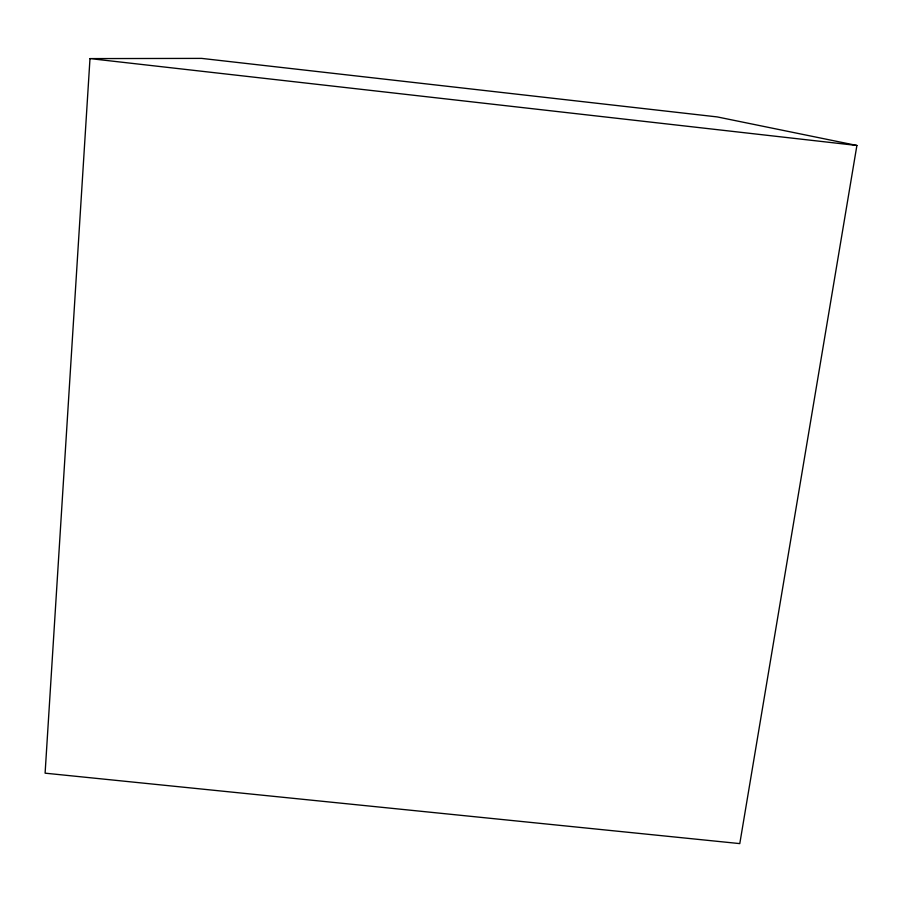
<?xml version="1.0" encoding="UTF-8"?>
<svg xmlns="http://www.w3.org/2000/svg" width="902" height="902" viewBox="0 0 902 902"><rect width="100%" height="100%" fill="white"/><g stroke="black" fill="none" stroke-linecap="round" stroke-linejoin="round"><path stroke-width="1.35" d="M89.986 58.596L45.1 773.172L739.787 843.607L856.9 145.47L717.259 116.922L201.597 58.393L89.986 58.596L856.9 145.47"/></g></svg>
